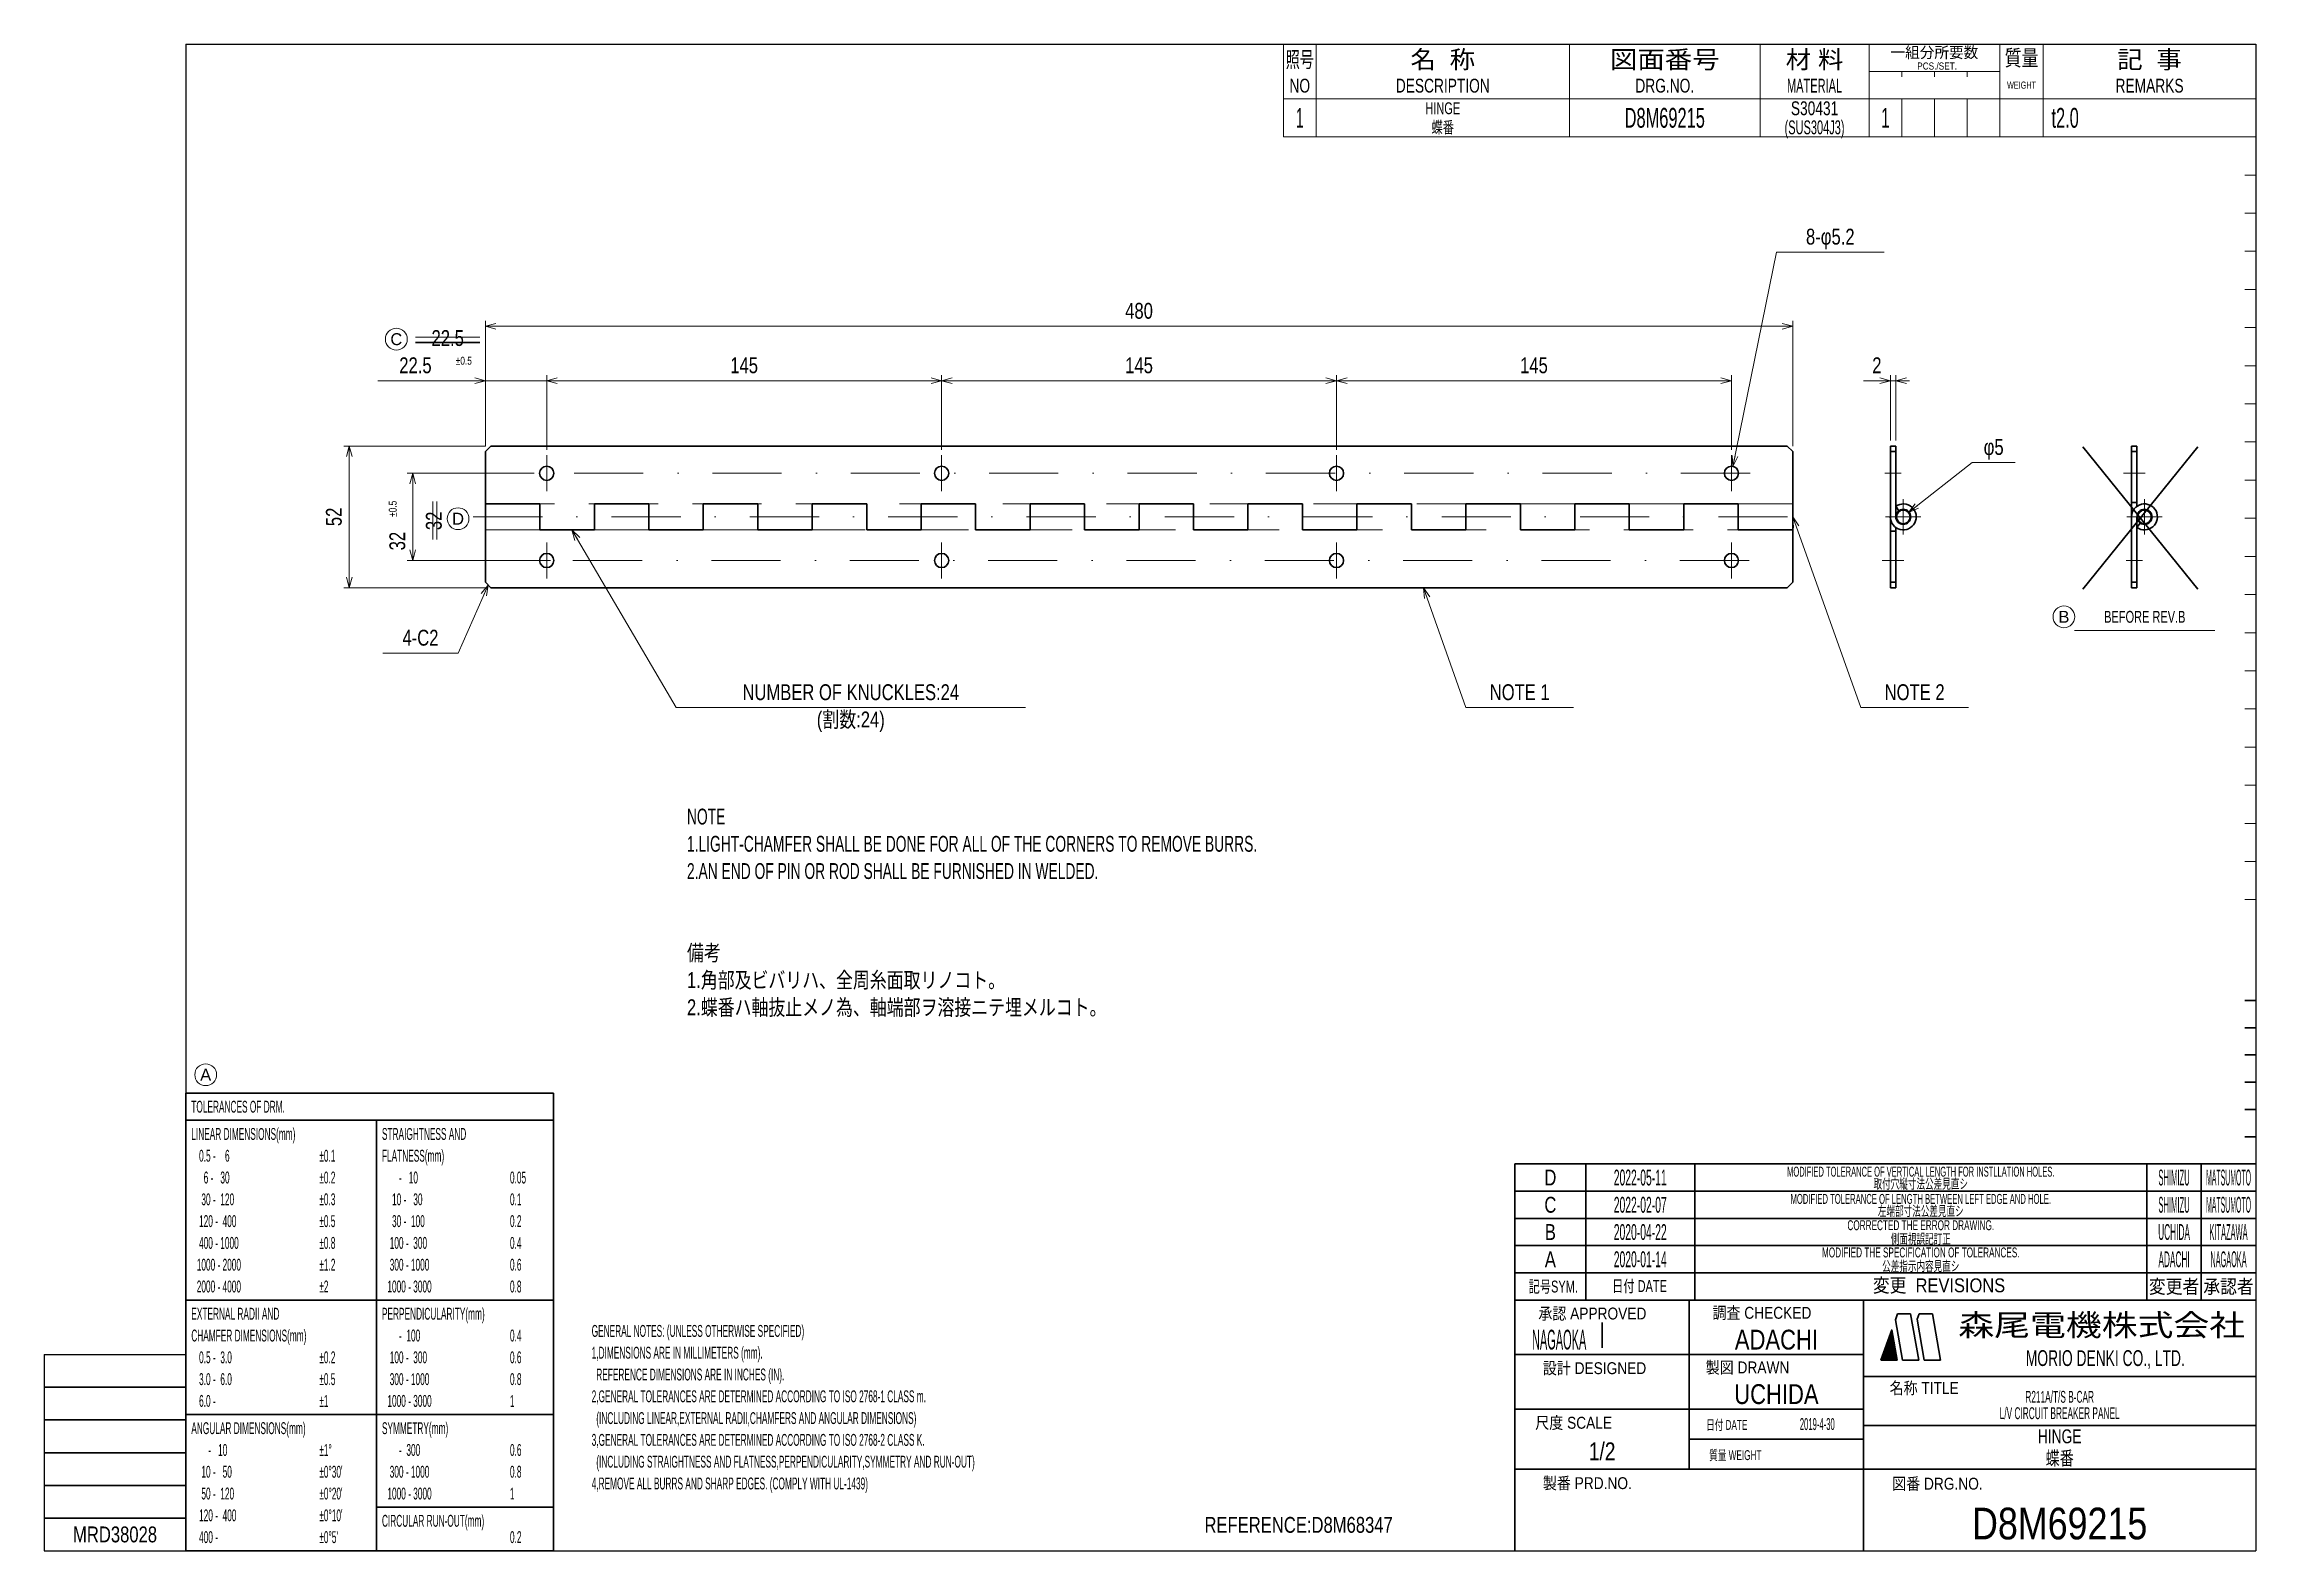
# Model space of a CAD drawing. Header units: millimetres. Extents: x 7 to 413, y 10 to 287.
import ezdxf
from ezdxf.enums import TextEntityAlignment as Align

# ---------------------------------------------------------------- set-up
doc = ezdxf.new("R2010")
doc.units = ezdxf.units.MM
doc.linetypes.add('DASHDOT', pattern=[25.3, 12.7, -6.3, 0, -6.3])
doc.linetypes.add('DASHED', pattern=[19, 12.7, -6.3])
for name, color, linetype in [('05', 7, 'Continuous'), ('GR1_07', 7, 'Continuous'), ('GR1_16', 7, 'Continuous'), ('図面枠D8M', 7, 'Continuous'), ('表題、部品表_01', 7, 'Continuous'), ('表題、部品表_02', 7, 'Continuous'), ('表題、部品表_03', 7, 'Continuous'), ('表題、部品表_訂正', 7, 'Continuous')]:
    doc.layers.add(name, color=color, linetype=linetype)
doc.styles.add('HG丸ｺﾞｼｯｸM-PRO', font='')
doc.styles.get('HG丸ｺﾞｼｯｸM-PRO').set_extended_font_data('HG丸ｺﾞｼｯｸM-PRO')

# ---------------------------------------------------------------- blocks, each defined once
blk = doc.blocks.new('BLKF024')
at = {"layer": '図面枠D8M', "color": 4, "linetype": 'Continuous', "lineweight": 13}
for p, q in [((344.778471, 46.998727), (346.524087, 48.744343)), ((344.8594, 47.221078), (346.502888, 48.864566)), ((344.940329, 47.443428), (346.48169, 48.984789)), ((345.021258, 47.665778), (346.460491, 49.105012)), ((345.102186, 47.888128), (346.439293, 49.225235)), ((345.183115, 48.110479), (346.418094, 49.345457)), ((345.264044, 48.332829), (346.396896, 49.46568)), ((345.344973, 48.555179), (346.375697, 49.585903)), ((345.425902, 48.777529), (346.354499, 49.706126)), ((345.506831, 48.999879), (346.3333, 49.826349)), ((345.58776, 49.22223), (346.312102, 49.946572)), ((345.668689, 49.44458), (346.290903, 50.066794)), ((345.749617, 49.66693), (346.269705, 50.187017)), ((345.830546, 49.88928), (346.248506, 50.30724)), ((345.911475, 50.111631), (346.227307, 50.427463)), ((345.992404, 50.333981), (346.206109, 50.547686)), ((346.073333, 50.556331), (346.18491, 50.667909)), ((346.154262, 50.778681), (346.163712, 50.788131)), ((344.157871, 45.246757), (346.693675, 47.782561)), ((344.211969, 45.442276), (346.672477, 47.902784)), ((344.292898, 45.664626), (346.651278, 48.023006)), ((344.299292, 45.246757), (346.714874, 47.662338)), ((344.373827, 45.886976), (346.63008, 48.143229)), ((344.440714, 45.246757), (346.736072, 47.542115)), ((344.454756, 46.109327), (346.608881, 48.263452)), ((344.535684, 46.331677), (346.587682, 48.383675)), ((344.582135, 45.246757), (346.757271, 47.421892)), ((344.616613, 46.554027), (346.566484, 48.503898)), ((344.697542, 46.776377), (346.545285, 48.624121)), ((344.723556, 45.246757), (346.778469, 47.301669)), ((344.864978, 45.246757), (346.799668, 47.181447)), ((345.006399, 45.246757), (346.820866, 47.061224)), ((345.147821, 45.246757), (346.842065, 46.941001)), ((345.289242, 45.246757), (346.863263, 46.820778)), ((345.430663, 45.246757), (346.884462, 46.700555)), ((345.572085, 45.246757), (346.90566, 46.580332)), ((345.713506, 45.246757), (346.926859, 46.46011)), ((345.854927, 45.246757), (346.948057, 46.339887)), ((345.996349, 45.246757), (346.969256, 46.219664)), ((346.13777, 45.246757), (346.990455, 46.099441)), ((346.279191, 45.246757), (347.011653, 45.979218)), ((346.420613, 45.246757), (347.032852, 45.858995)), ((346.562034, 45.246757), (347.05405, 45.738773)), ((346.703455, 45.246757), (347.075249, 45.61855)), ((346.844877, 45.246757), (347.096447, 45.498327)), ((346.986298, 45.246757), (347.117646, 45.378104)), ((347.12772, 45.246757), (347.138844, 45.257881))]:
    blk.add_line(p, q, dxfattribs=at)
blk = doc.blocks.new('BLKF023')
at = {"layer": '図面枠D8M', "color": 2, "linetype": 'Continuous', "lineweight": 25}
for p, q in [((33, 286.75), (413, 286.75)), ((33, 286.75), (33, 10.25)), ((413, 286.75), (413, 10.25)), ((7, 46.25), (7, 10.25)), ((7, 46.25), (33, 46.25)), ((7, 10.25), (413, 10.25))]:
    blk.add_line(p, q, dxfattribs=at)
at = {"layer": '図面枠D8M', "color": 4, "linetype": 'Continuous', "lineweight": 13}
for p, q in [((413, 269.75), (411, 269.75)), ((413, 262.75), (411, 262.75)), ((413, 255.75), (411, 255.75)), ((413, 248.75), (411, 248.75)), ((413, 241.75), (411, 241.75)), ((413, 234.75), (411, 234.75)), ((413, 227.75), (411, 227.75)), ((413, 220.75), (411, 220.75)), ((413, 213.75), (411, 213.75)), ((413, 206.75), (411, 206.75)), ((413, 199.75), (411, 199.75)), ((413, 192.75), (411, 192.75)), ((413, 185.75), (411, 185.75)), ((413, 178.75), (411, 178.75)), ((413, 171.75), (411, 171.75)), ((413, 164.75), (411, 164.75)), ((413, 157.75), (411, 157.75)), ((413, 150.75), (411, 150.75)), ((413, 143.75), (411, 143.75)), ((413, 136.75), (411, 136.75)), ((411, 129.75), (413, 129.75))]:
    blk.add_line(p, q, dxfattribs=at)
at = {"layer": '図面枠D8M', "color": 3, "linetype": 'Continuous', "lineweight": 35}
for p, q in [((413, 111.25), (411, 111.25)), ((413, 106.25), (411, 106.25)), ((413, 101.25), (411, 101.25)), ((413, 96.25), (411, 96.25)), ((413, 91.25), (411, 91.25)), ((413, 86.25), (411, 86.25)), ((277, 81.25), (277, 10.25)), ((290, 81.25), (290, 56.25)), ((310, 81.25), (310, 56.25)), ((393, 81.25), (393, 56.25)), ((403, 81.25), (403, 56.25)), ((413, 81.25), (411, 81.25)), ((277, 76.25), (413, 76.25)), ((277, 71.25), (413, 71.25)), ((277, 66.25), (413, 66.25)), ((277, 61.25), (413, 61.25)), ((277, 56.25), (413, 56.25)), ((309, 56.25), (309, 25.25)), ((341, 56.25), (341, 10.25)), ((346.84, 52.65), (347.23, 53.75)), ((347.23, 53.75), (349.64, 53.75)), ((351.14, 45.25), (349.64, 53.75)), ((351.18, 53.75), (350.82, 52.76)), ((351.18, 53.75), (353.64, 53.75)), ((355.14, 45.25), (353.64, 53.75)), ((293, 52.17), (293, 47.48)), ((344.14, 45.25), (346.16, 50.8)), ((347.14, 45.25), (346.16, 50.8)), ((348.14, 45.25), (346.84, 52.65)), ((352.14, 45.25), (350.82, 52.76)), ((277, 46.25), (341, 46.25)), ((344.14, 45.25), (347.14, 45.25)), ((348.14, 45.25), (351.14, 45.25)), ((352.14, 45.25), (355.14, 45.25)), ((341, 42.25), (413, 42.25)), ((7, 40.25), (33, 40.25)), ((7, 34.25), (33, 34.25)), ((277, 36.25), (341, 36.25)), ((341, 33.25), (413, 33.25)), ((309, 30.75), (341, 30.75)), ((7, 28.25), (33, 28.25)), ((277, 25.25), (413, 25.25)), ((7, 22.25), (33, 22.25)), ((33, 16.25), (7, 16.25))]:
    blk.add_line(p, q, dxfattribs=at)
at = {"layer": '図面枠D8M', "color": 4, "linetype": 'Continuous', "lineweight": 13}
blk.add_blockref('BLKF024', (0, 0), dxfattribs=at)
at = {"layer": '図面枠D8M', "color": 4, "linetype": 'Continuous', "lineweight": 13, "style": 'HG丸ｺﾞｼｯｸM-PRO'}
for s, height, width, p in [('記号SYM.', 2.182, 0.69227, (284.03, 58.74)), ('日付 DATE', 2.182, 0.692507, (299.87, 58.83)), ('変更  REVISIONS', 2.5455, 0.887352, (354.85, 58.97)), ('変更者', 2.545, 0.887717, (398, 58.75)), ('承認者', 2.545, 0.887717, (408, 58.75)), ('承認 APPROVED', 2.1818, 0.863151, (291.21, 53.79)), ('調査 CHECKED', 2.182, 0.863174, (322.34, 53.92)), ('設計 DESIGNED', 2.1818, 0.862613, (291.61, 43.76)), ('製図 DRAWN', 2.182, 0.863099, (319.7, 43.9)), ('名称 TITLE', 2.182, 0.862489, (352.13, 40.11)), ('尺度 SCALE', 2.182, 0.862581, (287.78, 33.74)), ('日付 DATE', 1.818, 0.618255, (315.88, 33.34)), ('質量 WEIGHT', 1.818, 0.618812, (317.46, 27.8)), ('製番 PRD.NO.', 2.182, 0.863299, (290.29, 22.66)), ('図番 DRG.NO.', 2.182, 0.863083, (354.56, 22.56))]:
    blk.add_text(s, height=height, dxfattribs=dict(at, width=width)).set_placement(p, align=Align.MIDDLE_CENTER)
at = {"layer": '図面枠D8M', "color": 2, "linetype": 'Continuous', "lineweight": 25, "style": 'HG丸ｺﾞｼｯｸM-PRO', "width": 1.206081}
blk.add_text('森尾電機株式会社', height=4, dxfattribs=at).set_placement((384.72, 51.68), align=Align.MIDDLE_CENTER)
at = {"layer": '図面枠D8M', "color": 3, "linetype": 'Continuous', "lineweight": 35, "style": 'HG丸ｺﾞｼｯｸM-PRO', "width": 0.652197}
blk.add_text('MORIO DENKI CO., LTD.', height=2.9091, dxfattribs=at).set_placement((385.38, 45.61), align=Align.MIDDLE_CENTER)
blk = doc.blocks.new('BLKF025')
at = {"layer": '図面枠D8M', "color": 3, "linetype": 'Continuous', "lineweight": 35, "style": 'HG丸ｺﾞｼｯｸM-PRO'}
for s, height, width, p in [('MATSUMOTO', 2.909, 0.26157, (408, 78.75)), ('MATSUMOTO', 2.909, 0.26157, (408, 73.75)), ('B', 2.91, 0.78204, (283.5, 68.75)), ('2020-04-22', 2.909, 0.488281, (300, 68.75)), ('CORRECTED THE ERROR DRAWING.', 1.8182, 0.619201, (351.5, 70)), ('UCHIDA', 2.909, 0.3908, (398, 68.75)), ('KITAZAWA', 2.909, 0.308644, (408, 68.75)), ('A', 2.91, 0.782973, (283.5, 63.75)), ('2020-01-14', 2.909, 0.488281, (300, 63.75)), ('MODIFIED THE SPECIFICATION OF TOLERANCES.', 1.8182, 0.618603, (351.5, 65)), ('ADACHI', 2.909, 0.39045, (398, 63.75)), ('NAGAOKA', 2.909, 0.334453, (408, 63.75)), ('NAGAOKA', 3.636, 0.414524, (285.11, 49)), ('ADACHI', 3.636, 0.830909, (325, 49)), ('UCHIDA', 3.636, 0.830691, (325, 39)), ('L/V CIRCUIT BREAKER PANEL', 2.1818, 0.522347, (377, 35.5)), ('R211A/T/S B-CAR', 2.1818, 0.521766, (377, 38.5)), ('2019-4-30', 2.182, 0.482367, (332.5, 33.5)), ('HINGE', 2.545, 0.741468, (377, 31.25)), ('1/2', 3.273, 0.80628, (293, 28.5)), ('D8M69215', 5.818, 0.845432, (377, 15.25))]:
    blk.add_text(s, height=height, dxfattribs=dict(at, width=width)).set_placement(p, align=Align.MIDDLE_CENTER)
blk = doc.blocks.new('FXTIP_ARROW_S')
at = {"color": 0, "linetype": 'Continuous', "lineweight": -2}
for q in [(-1, 0), (-0.97, 0.26), (-0.97, -0.26)]:
    blk.add_line((0, 0), q, dxfattribs=at)
blk = doc.blocks.new('FXTIP_ARROW_E')
at = {"color": 0, "linetype": 'Continuous', "lineweight": -2}
for q in [(-1, 0), (-0.97, 0.26), (-0.97, -0.26)]:
    blk.add_line((0, 0), q, dxfattribs=at)
blk = doc.blocks.new('BLKF026')
at = {"layer": '表題、部品表_02', "color": 4, "linetype": 'Continuous', "lineweight": 13}
for p, q in [((234.5, 276.75), (234.5, 269.75)), ((234.5, 276.75), (413, 276.75)), ((240.5, 276.75), (240.5, 269.75)), ((287, 276.75), (287, 269.75)), ((322, 276.75), (322, 269.75)), ((342, 276.75), (342, 269.75)), ((348, 276.75), (348, 269.75)), ((354, 276.75), (354, 269.75)), ((360, 269.75), (360, 276.75)), ((366, 276.75), (366, 269.75)), ((374, 276.75), (374, 269.75)), ((413, 276.75), (413, 269.75)), ((234.5, 269.75), (413, 269.75))]:
    blk.add_line(p, q, dxfattribs=at)
blk = doc.blocks.new('BLKF029')
at = {"layer": '表題、部品表_01', "color": 4, "linetype": 'Continuous', "lineweight": 13}
for p, q in [((234.5, 286.75), (234.5, 276.75)), ((234.5, 286.75), (413, 286.75)), ((240.5, 286.75), (240.5, 276.75)), ((287, 286.75), (287, 276.75)), ((322, 286.75), (322, 276.75)), ((342, 286.75), (342, 276.75)), ((366, 286.75), (366, 276.75)), ((374, 286.75), (374, 276.75)), ((413, 286.75), (413, 276.75)), ((342, 281.75), (366, 281.75)), ((348, 280.75), (348, 281.75)), ((354, 281.75), (354, 280.75)), ((360, 281.75), (360, 280.75)), ((234.5, 276.75), (413, 276.75))]:
    blk.add_line(p, q, dxfattribs=at)
at = {"layer": '表題、部品表_01', "color": 3, "linetype": 'Continuous', "lineweight": 35, "style": 'HG丸ｺﾞｼｯｸM-PRO'}
for s, height, width, p in [('照号', 2.909, 0.651535, (237.5, 283.95)), ('名  称', 3.273, 1.042426, (263.75, 283.95)), ('図面番号', 3.273, 1.127518, (304.5, 283.95)), ('材 料', 3.273, 1.042439, (332, 283.95)), ('一組分所要数', 2.036, 0.966638, (354, 285.25)), ('質量', 2.909, 0.781842, (370, 284.25)), ('記  事', 3.273, 1.042426, (393.5, 283.95)), ('NO', 2.545, 0.740841, (237.5, 279.15)), ('DESCRIPTION', 2.5455, 0.741365, (263.75, 279.15)), ('DRG.NO.', 2.545, 0.741189, (304.5, 279.15)), ('MATERIAL', 2.545, 0.594756, (332, 279.15)), ('PCS./SET.', 1.309, 0.862935, (354.5, 282.75)), ('REMARKS', 2.545, 0.742803, (393.5, 279.15)), ('WEIGHT', 1.309, 0.635507, (370, 279.25))]:
    blk.add_text(s, height=height, dxfattribs=dict(at, width=width)).set_placement(p, align=Align.MIDDLE_CENTER)
blk = doc.blocks.new('BLKF028')
at = {"layer": '表題、部品表_01', "color": 3, "linetype": 'Continuous', "lineweight": 13}
blk.add_blockref('BLKF029', (0, 0), dxfattribs=at)
blk = doc.blocks.new('BLKF030')
at = {"layer": 'GR1_07', "color": 3, "linetype": 'Continuous', "lineweight": 35}
for p, q in [((88.99, 213), (87.99, 212)), ((87.99, 212), (87.99, 188)), ((326.99, 213), (88.99, 213)), ((326.99, 213), (327.99, 212)), ((327.99, 188), (327.99, 212)), ((97.99, 202.37), (87.99, 202.37)), ((97.99, 197.62), (97.99, 202.37)), ((107.99, 197.62), (107.99, 202.37)), ((117.99, 202.37), (107.99, 202.37)), ((117.99, 197.62), (117.99, 202.37)), ((127.99, 197.62), (127.99, 202.37)), ((137.99, 202.37), (127.99, 202.37)), ((137.99, 197.62), (137.99, 202.37)), ((147.99, 197.62), (147.99, 202.37)), ((157.99, 202.37), (147.99, 202.37)), ((157.99, 197.62), (157.99, 202.37)), ((167.99, 197.62), (167.99, 202.37)), ((177.99, 202.37), (167.99, 202.37)), ((177.99, 197.62), (177.99, 202.37)), ((187.99, 197.62), (187.99, 202.37)), ((197.99, 202.37), (187.99, 202.37)), ((197.99, 197.62), (197.99, 202.37)), ((207.99, 197.62), (207.99, 202.37)), ((217.99, 202.37), (207.99, 202.37)), ((217.99, 197.62), (217.99, 202.37)), ((227.99, 197.62), (227.99, 202.37)), ((237.99, 202.37), (227.99, 202.37)), ((237.99, 197.62), (237.99, 202.37)), ((247.99, 197.62), (247.99, 202.37)), ((257.99, 202.37), (247.99, 202.37)), ((257.99, 197.62), (257.99, 202.37)), ((267.99, 197.62), (267.99, 202.37)), ((277.99, 202.37), (267.99, 202.37)), ((277.99, 197.62), (277.99, 202.37)), ((287.99, 197.62), (287.99, 202.37)), ((297.99, 202.37), (287.99, 202.37)), ((297.99, 197.62), (297.99, 202.37)), ((307.99, 197.62), (307.99, 202.37)), ((317.99, 202.37), (307.99, 202.37)), ((317.99, 197.62), (317.99, 202.37)), ((107.99, 197.62), (97.99, 197.62)), ((127.99, 197.62), (117.99, 197.62)), ((147.99, 197.62), (137.99, 197.62)), ((167.99, 197.62), (157.99, 197.62)), ((187.99, 197.62), (177.99, 197.62)), ((207.99, 197.62), (197.99, 197.62)), ((227.99, 197.62), (217.99, 197.62)), ((247.99, 197.62), (237.99, 197.62)), ((267.99, 197.62), (257.99, 197.62)), ((287.99, 197.62), (277.99, 197.62)), ((307.99, 197.62), (297.99, 197.62)), ((327.99, 197.62), (317.99, 197.62)), ((87.99, 188), (88.99, 187)), ((88.99, 187), (326.99, 187)), ((327.99, 188), (326.99, 187))]:
    blk.add_line(p, q, dxfattribs=at)
at = {"layer": 'GR1_07', "color": 4, "linetype": 'DASHED', "lineweight": 13}
for p, q in [((87.99, 202.37), (327.99, 202.37)), ((87.99, 197.62), (327.99, 197.62))]:
    blk.add_line(p, q, dxfattribs=at)
at = {"layer": 'GR1_07', "color": 3, "linetype": 'Continuous', "lineweight": 35}
for centre in [(99.24, 208), (171.74, 208), (244.24, 208), (316.74, 208), (99.24, 192), (171.74, 192), (244.24, 192), (316.74, 192)]:
    blk.add_circle(centre, 1.3, dxfattribs=at)
blk = doc.blocks.new('BLKF031')
at = {"layer": 'GR1_07', "color": 3, "linetype": 'Continuous', "lineweight": 35}
for p, q in [((345.92, 213), (345.92, 200)), ((346.92, 213), (345.92, 213)), ((346.92, 212), (345.92, 212)), ((346.92, 200), (346.92, 213)), ((346.92, 201.94), (347.5, 201.12))]:
    blk.add_line(p, q, dxfattribs=at)
for radius in [1.38, 1.25]:
    blk.add_circle((348.29, 200), radius, dxfattribs=at)
blk.add_arc((348.29, 200), 2.38, 180, 125.3765, dxfattribs=at)
blk = doc.blocks.new('BLKF032')
at = {"layer": 'GR1_07', "color": 3, "linetype": 'Continuous', "lineweight": 35}
for p, q in [((345.92, 200), (345.92, 187)), ((346.92, 197.38), (345.92, 197.38)), ((346.92, 187), (346.92, 198.06)), ((346.92, 188), (345.92, 188)), ((345.92, 187), (346.92, 187))]:
    blk.add_line(p, q, dxfattribs=at)
blk = doc.blocks.new('BLKF033')
at = {"layer": '図面枠D8M', "color": 3, "linetype": 'Continuous', "lineweight": 35}
for p, q in [((33, 94.25), (100.5, 94.25)), ((33, 94.25), (33, 10.25)), ((100.5, 10.25), (100.5, 94.25)), ((33, 89.25), (100.5, 89.25)), ((68, 10.25), (68, 89.25)), ((33, 56.25), (68, 56.25)), ((68, 56.25), (100.5, 56.25)), ((33, 35.25), (68, 35.25)), ((68, 35.25), (100.5, 35.25)), ((68, 18.25), (100.5, 18.25)), ((33, 10.25), (100.5, 10.25))]:
    blk.add_line(p, q, dxfattribs=at)
at = {"layer": '図面枠D8M', "color": 4, "linetype": 'Continuous', "lineweight": 13, "style": 'HG丸ｺﾞｼｯｸM-PRO'}
for s, height, width, p in [('TOLERANCES OF DRM.', 2.1818, 0.522208, (34, 91.75)), ('LINEAR DIMENSIONS(mm)', 2.1818, 0.521664, (34, 86.75)), ('STRAIGHTNESS AND', 2.1818, 0.521949, (69, 86.75)), (' 0.5 -    6', 2.1818, 0.524049, (35, 82.75)), ('±0.1', 2.182, 0.52198, (57.5, 82.75)), ('FLATNESS(mm)', 2.1818, 0.521994, (69, 82.75)), ('   6 -   30', 2.1818, 0.52397, (35, 78.75)), ('±0.2', 2.182, 0.52198, (57.5, 78.75)), ('     -   10', 2.1818, 0.524651, (70, 78.75)), ('0.05', 2.182, 0.52205, (92.5, 78.75)), ('  30 -  120', 2.1818, 0.522893, (35, 74.75)), ('±0.3', 2.182, 0.52198, (57.5, 74.75)), ('  10 -   30', 2.1818, 0.523391, (70, 74.75)), ('0.1', 2.182, 0.522424, (92.5, 74.75)), (' 120 -  400', 2.1818, 0.52246, (35, 70.75)), ('±0.5', 2.182, 0.52198, (57.5, 70.75)), ('  30 -  100', 2.1818, 0.522893, (70, 70.75)), ('0.2', 2.182, 0.522424, (92.5, 70.75)), (' 400 - 1000', 2.1818, 0.52208, (35, 66.75)), ('±0.8', 2.182, 0.52198, (57.5, 66.75)), (' 100 -  300', 2.1818, 0.52246, (70, 66.75)), ('0.4', 2.182, 0.522424, (92.5, 66.75)), ('1000 - 2000', 2.1818, 0.521744, (35, 62.75)), ('±1.2', 2.182, 0.52198, (57.5, 62.75)), (' 300 - 1000', 2.1818, 0.52208, (70, 62.75)), ('0.6', 2.182, 0.522424, (92.5, 62.75)), ('2000 - 4000', 2.1818, 0.521744, (35, 58.75)), ('±2', 2.182, 0.521216, (57.5, 58.75)), ('1000 - 3000', 2.1818, 0.521744, (70, 58.75)), ('0.8', 2.182, 0.522424, (92.5, 58.75)), ('EXTERNAL RADII AND', 2.1818, 0.522426, (34, 53.75)), ('PERPENDICULARITY(mm)', 2.1818, 0.521822, (69, 53.75)), ('CHAMFER DIMENSIONS(mm)', 2.1818, 0.521615, (34, 49.75)), ('     -  100', 2.1818, 0.52397, (70, 49.75)), ('0.4', 2.182, 0.522424, (92.5, 49.75)), (' 0.5 -  3.0', 2.1818, 0.523514, (35, 45.75)), ('±0.2', 2.182, 0.52198, (57.5, 45.75)), (' 100 -  300', 2.1818, 0.52246, (70, 45.75)), ('0.6', 2.182, 0.522424, (92.5, 45.75)), (' 3.0 -  6.0', 2.1818, 0.523514, (35, 41.75)), ('±0.5', 2.182, 0.52198, (57.5, 41.75)), (' 300 - 1000', 2.1818, 0.52208, (70, 41.75)), ('0.8', 2.182, 0.522424, (92.5, 41.75)), (' 6.0 -', 2.182, 0.523279, (35, 37.75)), ('±1', 2.182, 0.521216, (57.5, 37.75)), ('1000 - 3000', 2.1818, 0.521744, (70, 37.75)), ('1', 2.18, 0.521199, (92.5, 37.75)), ('ANGULAR DIMENSIONS(mm)', 2.1818, 0.521887, (34, 32.75)), ('SYMMETRY(mm)', 2.1818, 0.521222, (69, 32.75)), ('     -   10', 2.1818, 0.524651, (35, 28.75)), ('±1°', 2.182, 0.52122, (57.5, 28.75)), ('     -  300', 2.1818, 0.52397, (70, 28.75)), ('0.6', 2.182, 0.522424, (92.5, 28.75)), ('  10 -   50', 2.1818, 0.523391, (35, 24.75)), ("±0°30'", 2.182, 0.521679, (57.5, 24.75)), (' 300 - 1000', 2.1818, 0.52208, (70, 24.75)), ('0.8', 2.182, 0.522424, (92.5, 24.75)), ('  50 -  120', 2.1818, 0.522893, (35, 20.75)), ("±0°20'", 2.182, 0.521679, (57.5, 20.75)), ('1000 - 3000', 2.1818, 0.521744, (70, 20.75)), ('1', 2.18, 0.521199, (92.5, 20.75)), (' 120 -  400', 2.1818, 0.52246, (35, 16.75)), ("±0°10'", 2.182, 0.521679, (57.5, 16.75)), ('CIRCULAR RUN-OUT(mm)', 2.1818, 0.521639, (69, 15.75)), (' 400 -', 2.182, 0.52234, (35, 12.75)), ("±0°5'", 2.182, 0.521776, (57.5, 12.75)), ('0.2', 2.182, 0.522424, (92.5, 12.75))]:
    blk.add_text(s, height=height, dxfattribs=dict(at, width=width)).set_placement(p, align=Align.MIDDLE_LEFT)
blk = doc.blocks.new('BLKF034')
at = {"layer": '表題、部品表_訂正', "color": 4, "linetype": 'Continuous', "lineweight": 13}
blk.add_circle((36.64, 97.62), 2, dxfattribs=at)
at = {"layer": '表題、部品表_訂正', "color": 4, "linetype": 'Continuous', "lineweight": 13, "style": 'HG丸ｺﾞｼｯｸM-PRO', "width": 1.042301}
blk.add_text('A', height=2.18, dxfattribs=at).set_placement((36.64, 97.62), align=Align.MIDDLE_CENTER)
blk = doc.blocks.new('BLKF035')
at = {"layer": '05', "color": 3, "linetype": 'Continuous', "lineweight": 35}
for p, q in [((390.19, 187), (390.19, 200)), ((391.19, 200), (391.19, 187)), ((391.19, 198.06), (391.77, 198.88)), ((391.19, 188), (390.19, 188)), ((391.19, 187), (390.19, 187))]:
    blk.add_line(p, q, dxfattribs=at)
for radius in [1.38, 1.25]:
    blk.add_circle((392.57, 200), radius, dxfattribs=at)
blk.add_arc((392.57, 200), 2.38, 234.6235, 180, dxfattribs=at)
blk = doc.blocks.new('BLKF036')
at = {"layer": '05', "color": 3, "linetype": 'Continuous', "lineweight": 35}
for p, q in [((390.19, 213), (391.19, 213)), ((390.19, 200), (390.19, 213)), ((391.19, 212), (390.19, 212)), ((391.19, 213), (391.19, 201.94)), ((391.19, 202.63), (390.19, 202.63))]:
    blk.add_line(p, q, dxfattribs=at)
blk = doc.blocks.new('BLKF037')
at = {"layer": '05', "color": 4, "linetype": 'Continuous', "lineweight": 13}
blk.add_circle((377.78, 181.67), 2, dxfattribs=at)
at = {"layer": '05', "color": 4, "linetype": 'Continuous', "lineweight": 13, "style": 'HG丸ｺﾞｼｯｸM-PRO', "width": 1.04272}
blk.add_text('B', height=2.18, dxfattribs=at).set_placement((377.78, 181.67), align=Align.MIDDLE_CENTER)
blk = doc.blocks.new('BLKF038')
at = {"layer": '表題、部品表_訂正', "color": 4, "linetype": 'Continuous', "lineweight": 13}
blk.add_circle((71.64, 232.62), 2, dxfattribs=at)
at = {"layer": '表題、部品表_訂正', "color": 4, "linetype": 'Continuous', "lineweight": 13, "style": 'HG丸ｺﾞｼｯｸM-PRO', "width": 1.042931}
blk.add_text('C', height=2.18, dxfattribs=at).set_placement((71.64, 232.62), align=Align.MIDDLE_CENTER)
blk = doc.blocks.new('BLKF039')
at = {"layer": '05', "color": 4, "linetype": 'Continuous', "lineweight": 13}
blk.add_circle((82.97, 199.67), 2, dxfattribs=at)
at = {"layer": '05', "color": 4, "linetype": 'Continuous', "lineweight": 13, "style": 'HG丸ｺﾞｼｯｸM-PRO', "width": 1.042833}
blk.add_text('D', height=2.18, dxfattribs=at).set_placement((82.97, 199.67), align=Align.MIDDLE_CENTER)

msp = doc.modelspace()

# ---------------------------------------------------------------- linework, layer by layer
at = {"layer": '05', "color": 2, "linetype": 'Continuous', "lineweight": 35}
for p, q in [((381.26, 186.71), (402.34, 212.87)), ((402.34, 186.71), (381.26, 212.87))]:
    msp.add_line(p, q, dxfattribs=at)
at = {"layer": '05', "color": 4, "linetype": 'DASHDOT', "lineweight": 13}
for p, q in [((392.69, 208), (388.69, 208)), ((392.57, 196.75), (392.57, 203.25)), ((389.32, 200), (395.82, 200)), ((392.2, 192), (389.2, 192))]:
    msp.add_line(p, q, dxfattribs=at)
at = {"layer": '05', "color": 254, "linetype": 'Continuous', "lineweight": 13}
for p, q in [((78.32, 195.83), (78.32, 202.83)), ((79.09, 195.83), (79.09, 202.83))]:
    msp.add_line(p, q, dxfattribs=at)
at = {"layer": '05', "color": 4, "linetype": 'Continuous', "lineweight": 13}
msp.add_line((379.75, 179.16), (405.51, 179.16), dxfattribs=at)
at = {"layer": 'GR1_07', "color": 4, "linetype": 'DASHDOT', "lineweight": 13}
for p, q in [((99.24, 204.7), (99.24, 211.3)), ((171.74, 204.7), (171.74, 211.3)), ((244.24, 204.7), (244.24, 211.3)), ((316.74, 204.7), (316.74, 211.3)), ((320.17, 208), (95.94, 208)), ((347.92, 208), (344.92, 208)), ((348.29, 203.25), (348.29, 196.75)), ((85.75, 200), (330.75, 200)), ((345.04, 200), (351.54, 200)), ((99.24, 188.7), (99.24, 195.3)), ((171.74, 188.7), (171.74, 195.3)), ((244.24, 188.7), (244.24, 195.3)), ((316.74, 188.7), (316.74, 195.3)), ((319.97, 192), (95.94, 192)), ((348.42, 192), (344.42, 192))]:
    msp.add_line(p, q, dxfattribs=at)
at = {"layer": 'GR1_16', "color": 4, "linetype": 'Continuous', "lineweight": 13}
for p, q in [((317, 209.27), (325.01, 248.61)), ((325.01, 248.61), (344.77, 248.61)), ((87.99, 213), (87.99, 236)), ((327.99, 213), (327.99, 236)), ((87.99, 235), (327.99, 235)), ((68.23, 225), (87.99, 225)), ((87.99, 213), (87.99, 226)), ((87.99, 225), (99.24, 225)), ((99.24, 212.3), (99.24, 226)), ((99.24, 225), (171.74, 225)), ((171.74, 212.3), (171.74, 226)), ((171.74, 225), (244.24, 225)), ((244.24, 212.3), (244.24, 226)), ((244.24, 225), (316.74, 225)), ((316.74, 212.3), (316.74, 226)), ((340.96, 225), (345.92, 225)), ((345.92, 214), (345.92, 226)), ((345.92, 225), (346.92, 225)), ((346.92, 214), (346.92, 226)), ((346.92, 225), (349.42, 225)), ((87.99, 213), (61.99, 213)), ((62.99, 187), (62.99, 213)), ((96.94, 208), (73.64, 208)), ((74.64, 192), (74.64, 208)), ((349.27, 200.78), (360.92, 210)), ((360.92, 210), (368.84, 210)), ((327.99, 200), (340.49, 165)), ((103.87, 197.63), (122.99, 165)), ((99.94, 192), (73.64, 192)), ((87.99, 187), (61.99, 187)), ((88.49, 187.5), (82.99, 175)), ((260.22, 187), (267.99, 165)), ((82.99, 175), (69.15, 175)), ((122.99, 165), (187.15, 165)), ((267.99, 165), (287.75, 165)), ((340.49, 165), (360.25, 165))]:
    msp.add_line(p, q, dxfattribs=at)
at = {"layer": 'GR1_16', "color": 254, "linetype": 'Continuous', "lineweight": 13}
for p, q in [((75.15, 233), (86.99, 233)), ((75.15, 233), (86.99, 233)), ((75.15, 232), (86.99, 232))]:
    msp.add_line(p, q, dxfattribs=at)
at = {"layer": 'GR1_16', "color": 254, "linetype": 'Continuous', "lineweight": 35}
msp.add_line((75.15, 232), (86.99, 232), dxfattribs=at)
at = {"layer": '図面枠D8M', "color": 3, "linetype": 'Continuous', "lineweight": 35}
msp.add_line((277, 81.25), (413, 81.25), dxfattribs=at)

# ---------------------------------------------------------------- block references
at = {"layer": '05', "color": 3, "linetype": 'Continuous', "lineweight": 35}
for name in ['BLKF036', 'BLKF035']:
    msp.add_blockref(name, (0, 0), dxfattribs=at)
at = {"layer": '05', "color": 4, "linetype": 'Continuous', "lineweight": 13}
for name in ['BLKF039', 'BLKF037']:
    msp.add_blockref(name, (0, 0), dxfattribs=at)
at = {"layer": 'GR1_07', "color": 3, "linetype": 'Continuous', "lineweight": 35}
for name in ['BLKF030', 'BLKF031', 'BLKF032']:
    msp.add_blockref(name, (0, 0), dxfattribs=at)
at = {"layer": 'GR1_16', "color": 4, "linetype": 'Continuous', "lineweight": 13, "xscale": 2, "yscale": 2}
for name, p, rotation in [('FXTIP_ARROW_S', (87.99, 235), 180), ('FXTIP_ARROW_E', (327.99, 235), 360), ('FXTIP_ARROW_E', (87.99, 225), 360), ('FXTIP_ARROW_S', (99.24, 225), 180), ('FXTIP_ARROW_E', (171.74, 225), 360), ('FXTIP_ARROW_S', (171.74, 225), 180), ('FXTIP_ARROW_E', (244.24, 225), 360), ('FXTIP_ARROW_S', (244.24, 225), 180), ('FXTIP_ARROW_E', (316.74, 225), 360), ('FXTIP_ARROW_E', (345.92, 225), 360), ('FXTIP_ARROW_S', (346.92, 225), 180), ('FXTIP_ARROW_E', (62.99, 213), 90), ('FXTIP_ARROW_S', (317, 209.27), 258.4962877612642), ('FXTIP_ARROW_E', (74.64, 208), 90), ('FXTIP_ARROW_S', (327.99, 200), 109.6538240580361), ('FXTIP_ARROW_S', (349.27, 200.78), 218.3820127120129), ('FXTIP_ARROW_S', (103.87, 197.63), 120.3810610637986), ('FXTIP_ARROW_S', (74.64, 192), 270), ('FXTIP_ARROW_S', (62.99, 187), 270), ('FXTIP_ARROW_S', (88.49, 187.5), 66.25050550713323), ('FXTIP_ARROW_S', (260.22, 187), 109.4726726939213)]:
    msp.add_blockref(name, p, dxfattribs=dict(at, rotation=rotation))
at = {"layer": '図面枠D8M', "color": 4, "linetype": 'Continuous', "lineweight": 35}
msp.add_blockref('BLKF023', (0, 0), dxfattribs=at)
at = {"layer": '図面枠D8M', "color": 4, "linetype": 'Continuous', "lineweight": 13}
msp.add_blockref('BLKF033', (0, 0), dxfattribs=at)
at = {"layer": '図面枠D8M', "color": 3, "linetype": 'Continuous', "lineweight": 35}
msp.add_blockref('BLKF025', (0, 0), dxfattribs=at)
at = {"layer": '表題、部品表_01', "color": 3, "linetype": 'Continuous', "lineweight": 13}
msp.add_blockref('BLKF028', (0, 0), dxfattribs=at)
at = {"layer": '表題、部品表_02', "color": 4, "linetype": 'Continuous', "lineweight": 13}
msp.add_blockref('BLKF026', (0, 0), dxfattribs=at)
at = {"layer": '表題、部品表_訂正', "color": 4, "linetype": 'Continuous', "lineweight": 13}
for name in ['BLKF038', 'BLKF034']:
    msp.add_blockref(name, (0, 0), dxfattribs=at)

# ---------------------------------------------------------------- texts
at = {"layer": '05', "color": 3, "linetype": 'Continuous', "lineweight": 35, "style": 'HG丸ｺﾞｼｯｸM-PRO', "width": 0.784542}
msp.add_text('32', height=2.909, rotation=90, dxfattribs=at).set_placement((80.84, 199.27), align=Align.BOTTOM_CENTER)
at = {"layer": '05', "color": 9, "linetype": 'Continuous', "lineweight": 35, "style": 'HG丸ｺﾞｼｯｸM-PRO', "width": 0.691849}
msp.add_text('BEFORE REV.B', height=2.1818, dxfattribs=at).set_placement((392.63, 181.66), align=Align.MIDDLE_CENTER)
at = {"layer": 'GR1_16', "color": 3, "linetype": 'Continuous', "lineweight": 35, "style": 'HG丸ｺﾞｼｯｸM-PRO'}
for s, height, width, p in [('8-φ5.2', 2.909, 0.783565, (334.89, 249.11)), ('φ5', 2.909, 0.782992, (364.88, 210.5)), ('4-C2', 2.909, 0.783285, (76.07, 175.5)), ('NUMBER OF KNUCKLES:24', 2.9091, 0.782828, (155.07, 165.5)), ('NOTE 1', 2.909, 0.784001, (277.87, 165.5)), ('NOTE 2', 2.909, 0.784001, (350.37, 165.5)), ('(割数:24)', 2.909, 0.782996, (155.07, 160.5))]:
    msp.add_text(s, height=height, dxfattribs=dict(at, width=width)).set_placement(p, align=Align.BOTTOM_CENTER)
for s, height, rotation, width, p in [('480', 2.909, 0, 0.784542, (207.99, 235.5)), ('22.5', 2.909, 0, 0.784749, (81.07, 230.5)), ('22.5', 2.909, 0, 0.784749, (81.07, 230.5)), ('22.5', 2.909, 0, 0.784749, (75.15, 225.5)), ('±0.5', 1.455, 0, 0.783726, (84.03, 227.5)), ('145', 2.909, 0, 0.784542, (135.49, 225.5)), ('145', 2.909, 0, 0.784542, (207.99, 225.5)), ('145', 2.909, 0, 0.784542, (280.49, 225.5)), ('2', 2.91, 0, 0.784542, (343.44, 225.5)), ('52', 2.909, 90, 0.784542, (62.49, 200)), ('±0.5', 1.455, 90, 0.783726, (72.14, 201.48)), ('32', 2.909, 90, 0.784542, (74.14, 195.56))]:
    msp.add_text(s, height=height, rotation=rotation, dxfattribs=dict(at, width=width)).set_placement(p, align=Align.BOTTOM_CENTER)
at = {"layer": '図面枠D8M', "color": 3, "linetype": 'Continuous', "lineweight": 35, "style": 'HG丸ｺﾞｼｯｸM-PRO'}
for s, height, width, p in [('D', 2.91, 0.784656, (283.5, 78.75)), ('2022-05-11', 2.909, 0.488281, (300, 78.75)), ('MODIFIED TOLERANCE OF VERTICAL LENGTH FOR INSTLLATION HOLES.', 1.8182, 0.498084, (351.5, 79.83)), ('取付穴縦寸法公差見直シ', 1.8182, 0.618958, (351.5, 77.61)), ('SHIMIZU', 2.909, 0.359252, (398, 78.75)), ('C', 2.91, 0.782198, (283.5, 73.75)), ('2022-02-07', 2.909, 0.488281, (300, 73.75)), ('MODIFIED TOLERANCE OF LENGTH BETWEEN LEFT EDGE AND HOLE.', 1.8182, 0.57839, (351.5, 74.83)), ('左端部寸法公差見直シ', 1.818, 0.618958, (351.5, 72.61)), ('SHIMIZU', 2.909, 0.359252, (398, 73.75)), ('側面視誤記訂正', 1.818, 0.618958, (351.5, 67.5)), ('公差指示内容見直シ', 1.818, 0.618958, (351.5, 62.5)), ('蝶番', 2.545, 0.741121, (377, 27.25)), ('MRD38028', 2.909, 0.783793, (20, 13.25))]:
    msp.add_text(s, height=height, dxfattribs=dict(at, width=width)).set_placement(p, align=Align.MIDDLE_CENTER)
for s, width, p in [('GENERAL NOTES: (UNLESS OTHERWISE SPECIFIED)', 0.52211, (107.5, 51.69)), ('1,DIMENSIONS ARE IN MILLIMETERS (mm).', 0.522052, (107.5, 47.69)), ('  REFERENCE DIMENSIONS ARE IN INCHES (IN).', 0.522009, (107.5, 43.69)), ('2,GENERAL TOLERANCES ARE DETERMINED ACCORDING TO ISO 2768-1 CLASS m.', 0.522186, (107.5, 39.69)), ('  (INCLUDING LINEAR,EXTERNAL RADII,CHAMFERS AND ANGULAR DIMENSIONS)', 0.522355, (107.5, 35.69)), ('3,GENERAL TOLERANCES ARE DETERMINED ACCORDING TO ISO 2768-2 CLASS K.', 0.52223, (107.5, 31.69)), ('  (INCLUDING STRAIGHTNESS AND FLATNESS,PERPENDICULARITY,SYMMETRY AND RUN-OUT)', 0.522087, (107.5, 27.69)), ('4,REMOVE ALL BURRS AND SHARP EDGES. (COMPLY WITH UL-1439)', 0.52235, (107.5, 23.69))]:
    msp.add_text(s, height=2.1818, dxfattribs=dict(at, width=width)).set_placement(p, align=Align.TOP_LEFT)
at = {"layer": '図面枠D8M', "color": 3, "linetype": 'Continuous', "lineweight": 35, "style": 'HG丸ｺﾞｼｯｸM-PRO', "width": 0.783725}
msp.add_text('REFERENCE:D8M68347', height=2.9091, dxfattribs=at).set_placement((220, 15), align=Align.MIDDLE_LEFT)
at = {"layer": '表題、部品表_01', "color": 3, "linetype": 'Continuous', "lineweight": 35, "style": 'HG丸ｺﾞｼｯｸM-PRO'}
for s, height, width, p in [('NOTE', 2.909, 0.651162, (125, 145)), ('1.LIGHT-CHAMFER SHALL BE DONE FOR ALL OF THE CORNERS TO REMOVE BURRS.', 2.9091, 0.651759, (125, 140)), ('2.AN END OF PIN OR ROD SHALL BE FURNISHED IN WELDED.', 2.9091, 0.651886, (125, 135)), ('備考', 2.909, 0.781842, (125, 120)), ('1.角部及ビバリハ、全周糸面取リノコト。', 2.9091, 0.782004, (125, 115)), ('2.蝶番ハ軸抜止メノ為、軸端部ヲ溶接ニテ埋メルコト。', 2.9091, 0.781965, (125, 110))]:
    msp.add_text(s, height=height, dxfattribs=dict(at, width=width)).set_placement(p, align=Align.MIDDLE_LEFT)
at = {"layer": '表題、部品表_03', "color": 3, "linetype": 'Continuous', "lineweight": 35, "style": 'HG丸ｺﾞｼｯｸM-PRO'}
for s, height, width, p in [('HINGE', 2.182, 0.691713, (263.75, 275)), ('S30431', 2.545, 0.740904, (332, 275)), ('1', 3.64, 0.521199, (237.5, 273.25)), ('蝶番', 2.182, 0.692256, (263.75, 271.5)), ('D8M69215', 3.636, 0.619412, (304.5, 273.25)), ('(SUS304J3)', 2.545, 0.593559, (332, 271.5)), ('1', 3.64, 0.576062, (345, 273.25))]:
    msp.add_text(s, height=height, dxfattribs=dict(at, width=width)).set_placement(p, align=Align.MIDDLE_CENTER)
at = {"layer": '表題、部品表_03', "color": 3, "linetype": 'Continuous', "lineweight": 35, "style": 'HG丸ｺﾞｼｯｸM-PRO', "width": 0.618087}
msp.add_text('t2.0', height=3.636, dxfattribs=at).set_placement((375.5, 273.25), align=Align.MIDDLE_LEFT)

doc.saveas('drawing.dxf')
